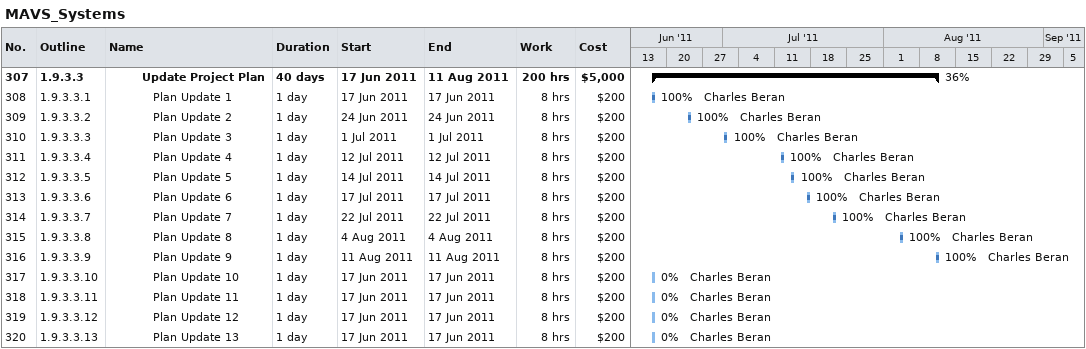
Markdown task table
MAVS_Systems

| ID | WBS | Task | Duration | Start | Finish | Resources | % complete | Work (h) | Cost ($) |
|---|---|---|---|---|---|---|---|---|---|
| 307 | 1.9.3.3 | **Update Project Plan** | 40d | 2011-06-17 | 2011-08-11 |  | 36 | 200 | 5000 |
| 308 | 1.9.3.3.1 | Plan Update 1 | 1d | 2011-06-17 | 2011-06-17 | Charles Beran | 100 | 8 | 200 |
| 309 | 1.9.3.3.2 | Plan Update 2 | 1d | 2011-06-24 | 2011-06-24 | Charles Beran | 100 | 8 | 200 |
| 310 | 1.9.3.3.3 | Plan Update 3 | 1d | 2011-07-01 | 2011-07-01 | Charles Beran | 100 | 8 | 200 |
| 311 | 1.9.3.3.4 | Plan Update 4 | 1d | 2011-07-12 | 2011-07-12 | Charles Beran | 100 | 8 | 200 |
| 312 | 1.9.3.3.5 | Plan Update 5 | 1d | 2011-07-14 | 2011-07-14 | Charles Beran | 100 | 8 | 200 |
| 313 | 1.9.3.3.6 | Plan Update 6 | 1d | 2011-07-17 | 2011-07-17 | Charles Beran | 100 | 8 | 200 |
| 314 | 1.9.3.3.7 | Plan Update 7 | 1d | 2011-07-22 | 2011-07-22 | Charles Beran | 100 | 8 | 200 |
| 315 | 1.9.3.3.8 | Plan Update 8 | 1d | 2011-08-04 | 2011-08-04 | Charles Beran | 100 | 8 | 200 |
| 316 | 1.9.3.3.9 | Plan Update 9 | 1d | 2011-08-11 | 2011-08-11 | Charles Beran | 100 | 8 | 200 |
| 317 | 1.9.3.3.10 | Plan Update 10 | 1d | 2011-06-17 | 2011-06-17 | Charles Beran | 0 | 8 | 200 |
| 318 | 1.9.3.3.11 | Plan Update 11 | 1d | 2011-06-17 | 2011-06-17 | Charles Beran | 0 | 8 | 200 |
| 319 | 1.9.3.3.12 | Plan Update 12 | 1d | 2011-06-17 | 2011-06-17 | Charles Beran | 0 | 8 | 200 |
| 320 | 1.9.3.3.13 | Plan Update 13 | 1d | 2011-06-17 | 2011-06-17 | Charles Beran | 0 | 8 | 200 |
